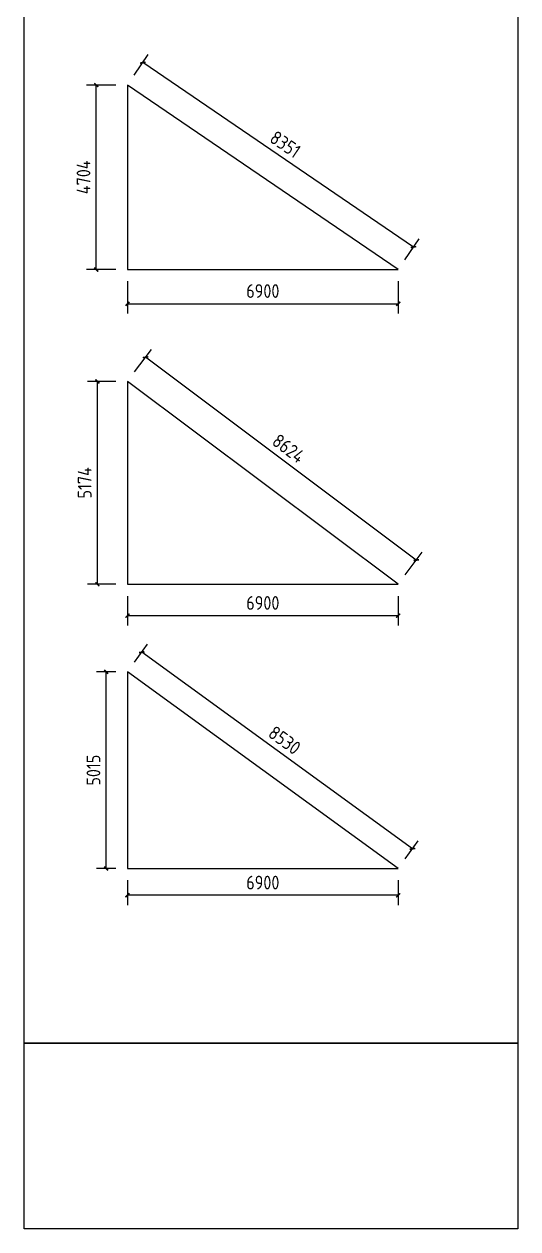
# Model space of a CAD drawing. Extents: x 102162 to 621267, y -39398 to 328893.
# Drawn here: x 163827 to 176412, y 23602 to 54326 of the extents above; entities that cross this region are included whole.
import ezdxf

# ---------------------------------------------------------------- set-up
doc = ezdxf.new("R2010")
doc.units = 0
doc.header["$LTSCALE"] = 1000
doc.header["$MEASUREMENT"] = 0
doc.styles.get("Standard").update_dxf_attribs({"font": 'gbenor.shx', "bigfont": 'gbcbig.shx'})
doc.dimstyles.get("Standard").update_dxf_attribs({"dimscale": 100, "dimtxt": 3.5, "dimasz": 1, "dimexe": 2.5, "dimexo": 3, "dimgap": 1.5, "dimtad": 1, "dimdec": 0, "dimzin": 0, "dimdsep": 46, "dimtxsty": 'Standard', "dimblk": 'ARCHTICK', "dimcen": 0.09, "dimadec": 0, "dimazin": 0, "dimtfac": 1, "dimtdec": 0, "dimtix": 1, "dimtmove": 2, "dimatfit": 3, "dimfxl": 1, "dimtolj": 1, "dimtzin": 0, "dimarcsym": 0})

# ---------------------------------------------------------------- blocks, each defined once
blk = doc.blocks.new('_ArchTick')
at = {"color": 0, "linetype": 'ByBlock', "const_width": 0.4}
blk.add_lwpolyline([(-0.5, -0.5), (0.5, 0.5)], dxfattribs=at)
blk = doc.blocks.new('*D2988')
at = {"color": 0, "lineweight": -2}
for p, q in [((166161, 52772), (165416, 52772)), ((165666, 48068), (165666, 52772)), ((166161, 48068), (165416, 48068))]:
    blk.add_line(p, q, dxfattribs=at)
at = {"layer": 'Defpoints', "color": 0}
for p in [(165666, 52772), (166461, 52772), (166461, 48068)]:
    blk.add_point(p, dxfattribs=at)
at = {"color": 0, "lineweight": -2, "xscale": 100, "yscale": 100, "zscale": 100}
for p, rotation in [((165666, 52772), 90), ((165666, 48068), 270)]:
    blk.add_blockref('_ArchTick', p, dxfattribs=dict(at, rotation=rotation))
at = {"color": 0, "insert": (165341, 50420), "char_height": 350, "attachment_point": 5, "rotation": 90}
blk.add_mtext('\\A1;4704', dxfattribs=at)
blk = doc.blocks.new('*D2989')
at = {"color": 0, "lineweight": -2}
for p, q in [((166161, 45215), (165446, 45215)), ((165696, 40041), (165696, 45215)), ((166161, 40041), (165446, 40041))]:
    blk.add_line(p, q, dxfattribs=at)
at = {"layer": 'Defpoints', "color": 0}
for p in [(165696, 45215), (166461, 45215), (166461, 40041)]:
    blk.add_point(p, dxfattribs=at)
at = {"color": 0, "lineweight": -2, "xscale": 100, "yscale": 100, "zscale": 100}
for p, rotation in [((165696, 45215), 90), ((165696, 40041), 270)]:
    blk.add_blockref('_ArchTick', p, dxfattribs=dict(at, rotation=rotation))
at = {"color": 0, "insert": (165371, 42628), "char_height": 350, "attachment_point": 5, "rotation": 90}
blk.add_mtext('\\A1;5174', dxfattribs=at)
blk = doc.blocks.new('*D2990')
at = {"color": 0, "lineweight": -2}
for p, q in [((166161, 37808), (165670, 37808)), ((165920, 32793), (165920, 37808)), ((166161, 32793), (165670, 32793))]:
    blk.add_line(p, q, dxfattribs=at)
at = {"layer": 'Defpoints', "color": 0}
for p in [(165920, 37808), (166461, 37808), (166461, 32793)]:
    blk.add_point(p, dxfattribs=at)
at = {"color": 0, "lineweight": -2, "xscale": 100, "yscale": 100, "zscale": 100}
for p, rotation in [((165920, 37808), 90), ((165920, 32793), 270)]:
    blk.add_blockref('_ArchTick', p, dxfattribs=dict(at, rotation=rotation))
at = {"color": 0, "insert": (165595, 35301), "char_height": 350, "attachment_point": 5, "rotation": 90}
blk.add_mtext('\\A1;5015', dxfattribs=at)
blk = doc.blocks.new('*D2991')
at = {"color": 0, "lineweight": -2}
for p, q in [((166461, 47768), (166461, 46944)), ((173361, 47768), (173361, 46944)), ((166461, 47194), (173361, 47194))]:
    blk.add_line(p, q, dxfattribs=at)
at = {"layer": 'Defpoints', "color": 0}
for p in [(166461, 48068), (173361, 48068), (173361, 47194)]:
    blk.add_point(p, dxfattribs=at)
at = {"color": 0, "lineweight": -2, "xscale": 100, "yscale": 100, "zscale": 100, "rotation": 180}
blk.add_blockref('_ArchTick', (166461, 47194), dxfattribs=at)
at = {"color": 0, "lineweight": -2, "xscale": 100, "yscale": 100, "zscale": 100}
blk.add_blockref('_ArchTick', (173361, 47194), dxfattribs=at)
at = {"color": 0, "insert": (169911, 47519), "char_height": 350, "attachment_point": 5}
blk.add_mtext('\\A1;6900', dxfattribs=at)
blk = doc.blocks.new('*D2992')
at = {"color": 0, "lineweight": -2}
for p, q in [((166630, 53020), (166992, 53551)), ((173751, 48640), (166851, 53344)), ((173530, 48316), (173892, 48847))]:
    blk.add_line(p, q, dxfattribs=at)
at = {"layer": 'Defpoints', "color": 0}
for p in [(166851, 53344), (166461, 52772), (173361, 48068)]:
    blk.add_point(p, dxfattribs=at)
at = {"color": 0, "lineweight": -2, "xscale": 100, "yscale": 100, "zscale": 100}
for p, rotation in [((166851, 53344), 145.7162150778076), ((173751, 48640), 325.7162150778076)]:
    blk.add_blockref('_ArchTick', p, dxfattribs=dict(at, rotation=rotation))
at = {"color": 0, "insert": (170484, 51261), "char_height": 350, "attachment_point": 5, "rotation": 325.7162}
blk.add_mtext('\\A1;8351', dxfattribs=at)
blk = doc.blocks.new('*D2993')
at = {"color": 0, "lineweight": -2}
for p, q in [((166461, 39741), (166461, 38990)), ((173361, 39741), (173361, 38990)), ((173361, 39240), (166461, 39240))]:
    blk.add_line(p, q, dxfattribs=at)
at = {"layer": 'Defpoints', "color": 0}
for p in [(166461, 40041), (173361, 40041), (166461, 39240)]:
    blk.add_point(p, dxfattribs=at)
at = {"color": 0, "lineweight": -2, "xscale": 100, "yscale": 100, "zscale": 100, "rotation": 180}
blk.add_blockref('_ArchTick', (166461, 39240), dxfattribs=at)
at = {"color": 0, "lineweight": -2, "xscale": 100, "yscale": 100, "zscale": 100}
blk.add_blockref('_ArchTick', (173361, 39240), dxfattribs=at)
at = {"color": 0, "insert": (169911, 39565), "char_height": 350, "attachment_point": 5}
blk.add_mtext('\\A1;6900', dxfattribs=at)
blk = doc.blocks.new('*D2994')
at = {"color": 0, "lineweight": -2}
for p, q in [((166641, 45455), (167072, 46030)), ((173822, 40656), (166922, 45830)), ((173541, 40281), (173972, 40856))]:
    blk.add_line(p, q, dxfattribs=at)
at = {"layer": 'Defpoints', "color": 0}
for p in [(166922, 45830), (166461, 45215), (173361, 40041)]:
    blk.add_point(p, dxfattribs=at)
at = {"color": 0, "lineweight": -2, "xscale": 100, "yscale": 100, "zscale": 100}
for p, rotation in [((166922, 45830), 143.1354171150064), ((173822, 40656), 323.1354171150064)]:
    blk.add_blockref('_ArchTick', p, dxfattribs=dict(at, rotation=rotation))
at = {"color": 0, "insert": (170567, 43503), "char_height": 350, "attachment_point": 5, "rotation": 323.1354}
blk.add_mtext('\\A1;8624', dxfattribs=at)
blk = doc.blocks.new('*D2995')
at = {"color": 0, "lineweight": -2}
for p, q in [((166461, 32493), (166461, 31859)), ((173361, 32493), (173361, 31859)), ((173361, 32109), (166461, 32109))]:
    blk.add_line(p, q, dxfattribs=at)
at = {"layer": 'Defpoints', "color": 0}
for p in [(166461, 32793), (173361, 32793), (166461, 32109)]:
    blk.add_point(p, dxfattribs=at)
at = {"color": 0, "lineweight": -2, "xscale": 100, "yscale": 100, "zscale": 100, "rotation": 180}
blk.add_blockref('_ArchTick', (166461, 32109), dxfattribs=at)
at = {"color": 0, "lineweight": -2, "xscale": 100, "yscale": 100, "zscale": 100}
blk.add_blockref('_ArchTick', (173361, 32109), dxfattribs=at)
at = {"color": 0, "insert": (169911, 32434), "char_height": 350, "attachment_point": 5}
blk.add_mtext('\\A1;6900', dxfattribs=at)
blk = doc.blocks.new('*D2996')
at = {"color": 0, "lineweight": -2}
for p, q in [((166638, 38051), (166972, 38511)), ((173725, 33294), (166825, 38309)), ((173538, 33036), (173872, 33496))]:
    blk.add_line(p, q, dxfattribs=at)
at = {"layer": 'Defpoints', "color": 0}
for p in [(166825, 38309), (166461, 37808), (173361, 32793)]:
    blk.add_point(p, dxfattribs=at)
at = {"color": 0, "lineweight": -2, "xscale": 100, "yscale": 100, "zscale": 100}
for p, rotation in [((166825, 38309), 143.9899111539597), ((173725, 33294), 323.9899111539597)]:
    blk.add_blockref('_ArchTick', p, dxfattribs=dict(at, rotation=rotation))
at = {"color": 0, "insert": (170466, 36064), "char_height": 350, "attachment_point": 5, "rotation": 323.9899}
blk.add_mtext('\\A1;8530', dxfattribs=at)

msp = doc.modelspace()

# ---------------------------------------------------------------- linework, layer by layer
for p, q in [((166461.2, 52772.5), (166461.2, 48068.5)), ((173361.2, 48068.5), (166461.2, 52772.5)), ((166461.2, 48068.5), (173361.2, 48068.5)), ((166461.2, 45214.9), (166461.2, 40040.9)), ((173361.2, 40040.9), (166461.2, 45214.9)), ((166461.2, 40040.9), (173361.2, 40040.9)), ((166461.2, 37808.3), (166461.2, 32793.3)), ((173361.2, 32793.3), (166461.2, 37808.3)), ((166461.2, 32793.3), (173361.2, 32793.3))]:
    msp.add_line(p, q)
for points in [[(163826.9, 55101.7), (176411.7, 55101.7), (176411.7, 28335), (163826.9, 28335)], [(163826.9, 28335), (176411.7, 28335), (176411.7, 23601.7), (163826.9, 23601.7)]]:
    msp.add_lwpolyline(points, close=True)

# ---------------------------------------------------------------- dimensions: what is measured, and where the dimension line sits
for p1, p2, distance, picture, middle in [((173361.2, 48068.5), (166461.2, 52772.5), -692.2, '*D2992', (170484.2, 51260.9)), ((166461.2, 48068.5), (166461.2, 52772.5), 795.6, '*D2988', (165340.6, 50420.5)), ((166461.2, 48068.5), (173361.2, 48068.5), -874, '*D2991', (169911.2, 47519.4)), ((173361.2, 40040.9), (166461.2, 45214.9), -768.7, '*D2994', (170567.4, 43502.8)), ((166461.2, 40040.9), (166461.2, 45214.9), 765.3, '*D2989', (165370.9, 42627.9)), ((173361.2, 40040.9), (166461.2, 40040.9), 800.8, '*D2993', (169911.2, 39565)), ((173361.2, 32793.3), (166461.2, 37808.3), -618.7, '*D2996', (170466.1, 36064.2)), ((166461.2, 32793.3), (166461.2, 37808.3), 541.6, '*D2990', (165594.7, 35300.8)), ((173361.2, 32793.3), (166461.2, 32793.3), 684.2, '*D2995', (169911.2, 32434.1))]:
    dim = msp.add_aligned_dim(p1=p1, p2=p2, distance=distance, dimstyle='Standard')
    dim.commit()
    dim.dimension.update_dxf_attribs({"geometry": picture, "text_midpoint": middle})

doc.saveas('drawing.dxf')
